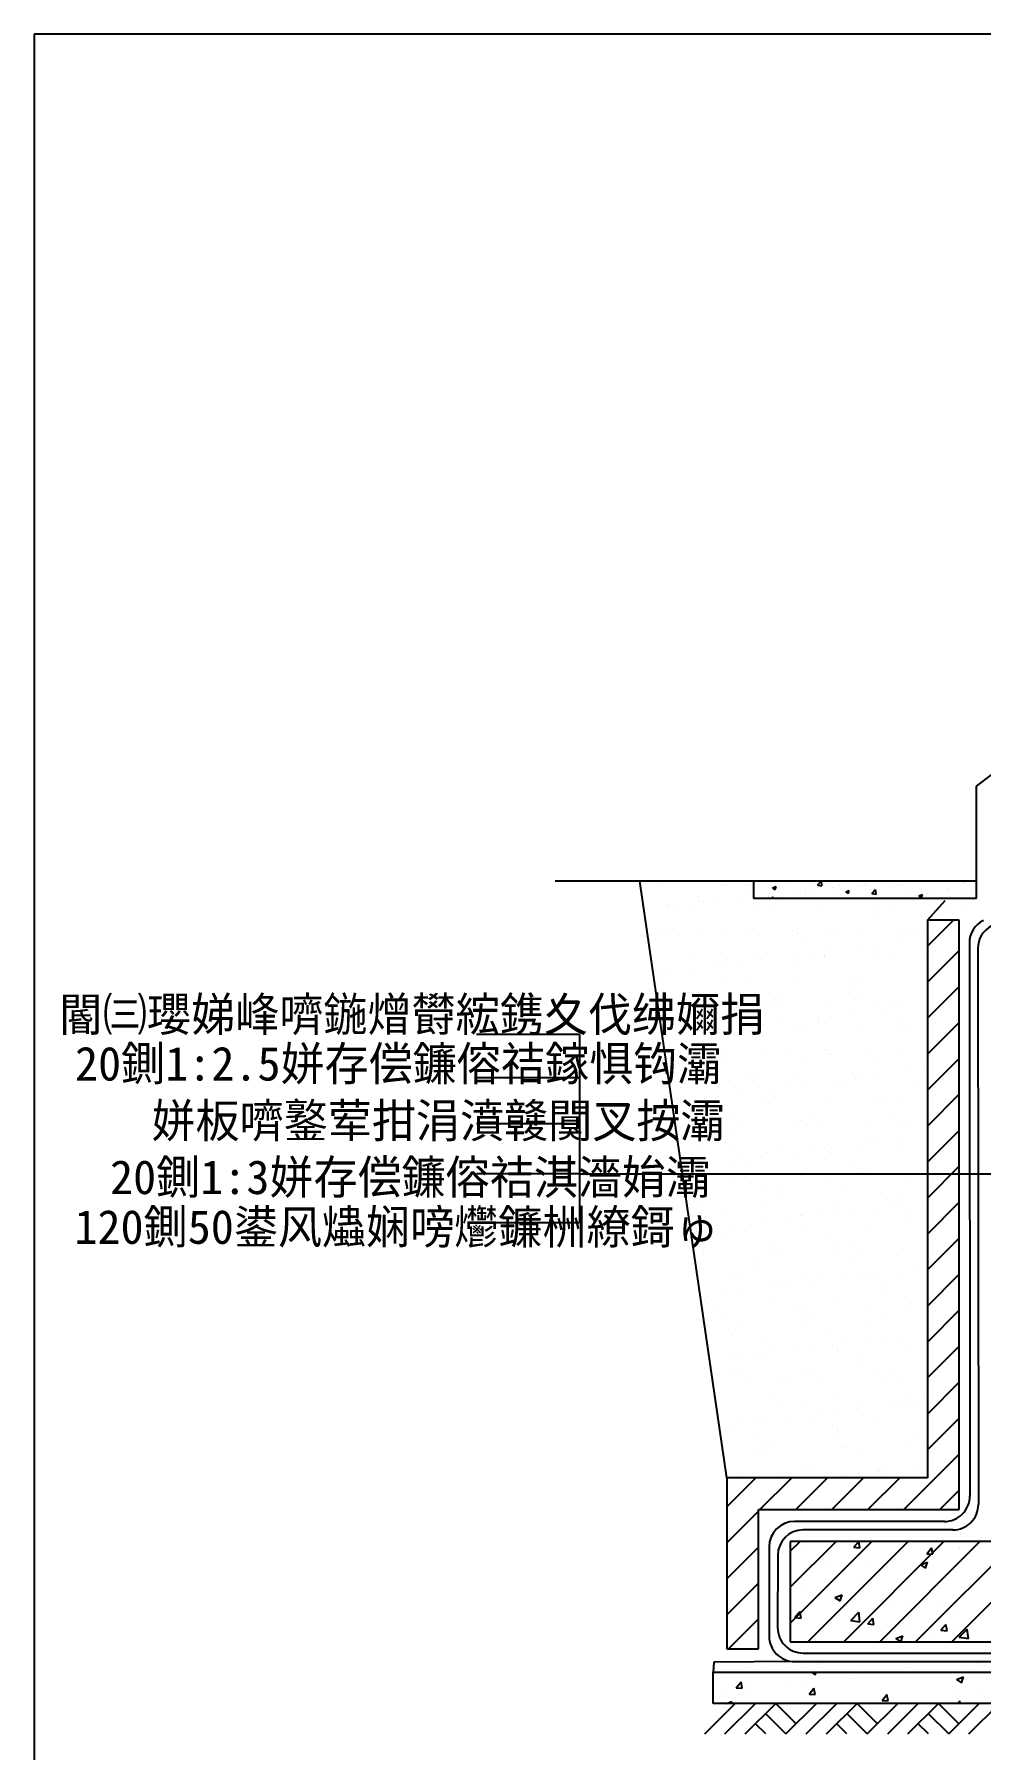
# Model space of a CAD drawing. Header units: metres. Extents: x 0 to 261, y 0 to 184.
# Drawn here: x 0 to 67, y 62.4 to 183.7 of the extents above; entities that cross this region are included whole.
import ezdxf

# ---------------------------------------------------------------- set-up
doc = ezdxf.new("R2010")
doc.units = ezdxf.units.M
doc.layers.add(' ', color=7, linetype='Continuous')
doc.layers.add('1', color=7, linetype='Continuous')

msp = doc.modelspace()

# ---------------------------------------------------------------- linework, layer by layer
at = {"layer": ' '}
for p, q in [((50.91, 123.8), (36.87, 123.8)), ((66.68, 123.8), (50.91, 123.8)), ((50.91, 123.8), (50.91, 122.6)), ((66.68, 122.59), (66.68, 123.8)), ((50.91, 122.6), (66.68, 122.59)), ((65.47, 121.03), (63.22, 121.03)), ((63.22, 121.03), (63.22, 81.59)), ((65.47, 79.34), (65.47, 121.03)), ((66.18, 119.4), (66.22, 80.3)), ((66.78, 119.03), (66.82, 79.7)), ((38.58, 112.94), (31.31, 112.94)), ((38.58, 112.94), (38.58, 99.62)), ((38.58, 109.88), (31.31, 109.88)), ((38.58, 106.64), (31.31, 106.64)), ((38.58, 103.09), (31.31, 103.09)), ((38.58, 103.09), (72.57, 103.09)), ((38.57, 99.62), (31.31, 99.62)), ((63.22, 81.59), (49.01, 81.59)), ((49.01, 81.59), (49.01, 69.48)), ((51.26, 69.48), (51.26, 79.34)), ((51.26, 79.34), (65.47, 79.34)), ((64.42, 78.5), (53.81, 78.5)), ((65.02, 77.9), (54.42, 77.9)), ((52.01, 76.7), (52.01, 70.39)), ((67.72, 77.09), (53.5, 77.09)), ((53.5, 77.09), (53.5, 69.99)), ((52.62, 76.1), (52.61, 70.99)), ((49.01, 69.48), (51.26, 69.48)), ((53.5, 69.99), (102.38, 69.99)), ((54.41, 69.19), (102.35, 69.2)), ((53.81, 68.59), (102.35, 68.6)), ((48.06, 65.63), (48.06, 67.83)), ((48.06, 67.83), (102.38, 67.83)), ((102.38, 65.63), (48.06, 65.63))]:
    msp.add_line(p, q, dxfattribs=at)
for centre, radius, start, end in [((67.98, 119.41), 1.8, 116.53, 180.06), ((68.58, 119.03), 1.8, 116.53, 180.06), ((38.57, 99.62), 0, -90, 0), ((64.42, 80.3), 1.8, -90, 0.06), ((65.02, 79.7), 1.8, -90, 0.06), ((53.81, 76.7), 1.8, 90, 179.97), ((54.42, 76.1), 1.8, 90, 179.97), ((53.81, 70.39), 1.8, 179.97, 270.02), ((54.41, 70.99), 1.8, 179.97, 270.02)]:
    msp.add_arc(centre, radius, start, end, dxfattribs=at)
for p, q in [((259.82, 183.71), (0, 183.71)), ((0, 183.71), (0, 0)), ((66.68, 130.51), (67.76, 131.33)), ((66.68, 123.8), (66.68, 130.51)), ((43.15, 123.64), (43.15, 123.64)), ((44.09, 123.6), (44.09, 123.6)), ((46.98, 122.72), (46.98, 122.72)), ((48.69, 123.57), (48.69, 123.57)), ((49.74, 122.69), (49.74, 122.69)), ((50.35, 123.58), (50.35, 123.58)), ((50.68, 123.27), (50.68, 123.27)), ((43.43, 121.86), (43.43, 121.86)), ((44.89, 122.05), (44.89, 122.05)), ((44.94, 122), (44.94, 122)), ((45.27, 121.69), (45.27, 121.69)), ((46.52, 121.91), (46.52, 121.91)), ((47.34, 122.38), (47.34, 122.38)), ((48.28, 122.5), (48.28, 122.5)), ((51.24, 121.97), (51.24, 121.97)), ((52.25, 121.84), (52.25, 121.84)), ((55.84, 121.95), (55.84, 121.95)), ((59.45, 121.78), (59.45, 121.78)), ((59.78, 121.47), (59.78, 121.47)), ((60.7, 122.12), (60.7, 122.12)), ((63.22, 121.03), (64.47, 122.43)), ((64.03, 121.78), (64.03, 121.78)), ((64.15, 121.37), (64.15, 121.37)), ((64.78, 121.87), (64.78, 121.87)), ((65.95, 122.03), (65.95, 122.03)), ((44.94, 120.44), (44.94, 120.44)), ((46.84, 120.26), (46.84, 120.26)), ((50.54, 120.45), (50.54, 120.45)), ((53.67, 120.28), (53.67, 120.28)), ((54.04, 120.2), (54.04, 120.2)), ((56.15, 120.46), (56.15, 120.46)), ((58.38, 120.34), (58.38, 120.34)), ((61.75, 120.47), (61.75, 120.47)), ((62.99, 120.32), (62.99, 120.32)), ((44.2, 120.13), (44.2, 120.13)), ((45.7, 119.95), (45.7, 119.95)), ((48.81, 120.11), (48.81, 120.11)), ((51.3, 119.96), (51.3, 119.96)), ((54.37, 119.89), (54.37, 119.89)), ((56.91, 119.97), (56.91, 119.97)), ((58.69, 119.21), (58.69, 119.21)), ((59.63, 119.33), (59.63, 119.33)), ((61.09, 119.53), (61.09, 119.53)), ((61.35, 120.04), (61.35, 120.04)), ((62.51, 119.98), (62.51, 119.98)), ((46.64, 118.44), (46.64, 118.44)), ((48.43, 118.21), (48.43, 118.21)), ((48.63, 118.62), (48.63, 118.62)), ((48.96, 118.31), (48.96, 118.31)), ((49, 117.93), (49, 117.93)), ((49.94, 118.06), (49.94, 118.06)), ((51.35, 118.5), (51.35, 118.5)), ((51.4, 118.25), (51.4, 118.25)), ((53.84, 118.57), (53.84, 118.57)), ((54.04, 118.22), (54.04, 118.22)), ((54.78, 118.69), (54.78, 118.69)), ((55.94, 118.46), (55.94, 118.46)), ((55.95, 118.48), (55.95, 118.48)), ((56.24, 118.89), (56.24, 118.89)), ((59.64, 118.23), (59.64, 118.23)), ((60.81, 118.65), (60.81, 118.65)), ((63.14, 118.39), (63.14, 118.39)), ((44.15, 117.3), (44.15, 117.3)), ((44.32, 116.66), (44.32, 116.66)), ((45.09, 117.42), (45.09, 117.42)), ((46.55, 117.61), (46.55, 117.61)), ((48.92, 116.64), (48.92, 116.64)), ((50.53, 116.88), (50.53, 116.88)), ((53.78, 116.81), (53.78, 116.81)), ((57.73, 116.82), (57.73, 116.82)), ((58.06, 116.51), (58.06, 116.51)), ((58.49, 116.87), (58.49, 116.87)), ((63.1, 116.85), (63.1, 116.85)), ((45.11, 115.3), (45.11, 115.3)), ((46.39, 115.93), (46.39, 115.93)), ((47.15, 115.44), (47.15, 115.44)), ((52, 115.94), (52, 115.94)), ((52.76, 115.45), (52.76, 115.45)), ((57.6, 115.95), (57.6, 115.95)), ((58.36, 115.46), (58.36, 115.46)), ((63.21, 115.96), (63.21, 115.96)), ((46.75, 114.97), (46.75, 114.97)), ((51.46, 115.03), (51.46, 115.03)), ((52.32, 115.24), (52.32, 115.24)), ((52.65, 114.93), (52.65, 114.93)), ((55.5, 114.13), (55.5, 114.13)), ((56.07, 115.01), (56.07, 115.01)), ((56.44, 114.25), (56.44, 114.25)), ((57.9, 114.45), (57.9, 114.45)), ((59.63, 115.08), (59.63, 115.08)), ((60.35, 114.77), (60.35, 114.77)), ((60.93, 115.19), (60.93, 115.19)), ((61.29, 114.89), (61.29, 114.89)), ((62.75, 115.08), (62.75, 115.08)), ((44.43, 113.19), (44.43, 113.19)), ((46.75, 112.98), (46.75, 112.98)), ((46.91, 113.66), (46.91, 113.66)), ((47.24, 113.35), (47.24, 113.35)), ((48.21, 113.17), (48.21, 113.17)), ((49.03, 113.17), (49.03, 113.17)), ((49.88, 113.7), (49.88, 113.7)), ((50.66, 113.49), (50.66, 113.49)), ((51.59, 113.61), (51.59, 113.61)), ((53.06, 113.81), (53.06, 113.81)), ((53.9, 113.34), (53.9, 113.34)), ((54.22, 113.5), (54.22, 113.5)), ((55.49, 113.71), (55.49, 113.71)), ((58.61, 113.4), (58.61, 113.4)), ((61.09, 113.72), (61.09, 113.72)), ((61.42, 113.43), (61.42, 113.43)), ((61.75, 113.13), (61.75, 113.13)), ((63.21, 113.38), (63.21, 113.38)), ((45.81, 112.85), (45.81, 112.85)), ((48.8, 111.92), (48.8, 111.92)), ((56.01, 111.85), (56.01, 111.85)), ((61.04, 111.72), (61.04, 111.72)), ((46.86, 111.5), (46.86, 111.5)), ((47.85, 111.42), (47.85, 111.42)), ((48.6, 110.94), (48.6, 110.94)), ((51.58, 111.56), (51.58, 111.56)), ((53.45, 111.43), (53.45, 111.43)), ((54.21, 110.95), (54.21, 110.95)), ((56.18, 111.54), (56.18, 111.54)), ((56.34, 111.55), (56.34, 111.55)), ((59.06, 111.44), (59.06, 111.44)), ((59.82, 110.96), (59.82, 110.96)), ((62.94, 110.45), (62.94, 110.45)), ((49.15, 109.7), (49.15, 109.7)), ((50.6, 110.27), (50.6, 110.27)), ((50.93, 109.97), (50.93, 109.97)), ((54.01, 109.88), (54.01, 109.88)), ((54.72, 109.37), (54.72, 109.37)), ((57.16, 109.69), (57.16, 109.69)), ((57.9, 110.12), (57.9, 110.12)), ((58.1, 109.81), (58.1, 109.81)), ((58.72, 109.94), (58.72, 109.94)), ((59.56, 110), (59.56, 110)), ((62.01, 110.33), (62.01, 110.33)), ((45.18, 108.7), (45.18, 108.7)), ((45.52, 108.39), (45.52, 108.39)), ((45.73, 109.19), (45.73, 109.19)), ((46.98, 108.04), (46.98, 108.04)), ((47.47, 108.41), (47.47, 108.41)), ((48.41, 108.53), (48.41, 108.53)), ((49.87, 108.73), (49.87, 108.73)), ((51.34, 109.2), (51.34, 109.2)), ((51.69, 108.1), (51.69, 108.1)), ((52.32, 109.05), (52.32, 109.05)), ((52.49, 108.54), (52.49, 108.54)), ((53.25, 109.17), (53.25, 109.17)), ((56.29, 108.07), (56.29, 108.07)), ((56.94, 109.21), (56.94, 109.21)), ((59.7, 108.47), (59.7, 108.47)), ((60.03, 108.17), (60.03, 108.17)), ((61.15, 108.25), (61.15, 108.25)), ((62.55, 109.22), (62.55, 109.22)), ((47.08, 106.96), (47.08, 106.96)), ((49.3, 106.91), (49.3, 106.91)), ((54.29, 106.89), (54.29, 106.89)), ((54.9, 106.92), (54.9, 106.92)), ((60.51, 106.93), (60.51, 106.93)), ((49.26, 106.23), (49.26, 106.23)), ((50.06, 106.43), (50.06, 106.43)), ((54.12, 106.41), (54.12, 106.41)), ((54.62, 106.59), (54.62, 106.59)), ((55.66, 106.44), (55.66, 106.44)), ((58.83, 106.47), (58.83, 106.47)), ((61.27, 106.45), (61.27, 106.45)), ((61.59, 106.74), (61.59, 106.74)), ((47.09, 104.57), (47.09, 104.57)), ((47.19, 104.68), (47.19, 104.68)), ((48.87, 105.31), (48.87, 105.31)), ((49.21, 105.01), (49.21, 105.01)), ((51.8, 104.63), (51.8, 104.63)), ((52.79, 104.69), (52.79, 104.69)), ((53.98, 104.61), (53.98, 104.61)), ((54.91, 104.73), (54.91, 104.73)), ((56.18, 105.16), (56.18, 105.16)), ((56.38, 104.92), (56.38, 104.92)), ((56.41, 104.61), (56.41, 104.61)), ((58.4, 104.7), (58.4, 104.7)), ((58.82, 105.25), (58.82, 105.25)), ((59.76, 105.37), (59.76, 105.37)), ((61.22, 105.56), (61.22, 105.56)), ((61.27, 104.78), (61.27, 104.78)), ((46.69, 103.65), (46.69, 103.65)), ((49.13, 103.97), (49.13, 103.97)), ((50.07, 104.09), (50.07, 104.09)), ((50.77, 103.58), (50.77, 103.58)), ((51.53, 104.29), (51.53, 104.29)), ((57.97, 103.51), (57.97, 103.51)), ((58.31, 103.21), (58.31, 103.21)), ((49.37, 102.76), (49.37, 102.76)), ((50.75, 102.41), (50.75, 102.41)), ((54.24, 102.94), (54.24, 102.94)), ((56.36, 102.42), (56.36, 102.42)), ((58.95, 103), (58.95, 103)), ((61.96, 102.43), (61.96, 102.43)), ((62.72, 101.94), (62.72, 101.94)), ((47.2, 101.1), (47.2, 101.1)), ((51.51, 101.92), (51.51, 101.92)), ((51.92, 101.16), (51.92, 101.16)), ((52.56, 101.93), (52.56, 101.93)), ((52.9, 101.63), (52.9, 101.63)), ((56.52, 101.14), (56.52, 101.14)), ((57.12, 101.93), (57.12, 101.93)), ((59.87, 101.77), (59.87, 101.77)), ((60.48, 100.8), (60.48, 100.8)), ((61.38, 101.31), (61.38, 101.31)), ((61.42, 100.93), (61.42, 100.93)), ((62.88, 101.12), (62.88, 101.12)), ((47.15, 100.35), (47.15, 100.35)), ((47.48, 100.05), (47.48, 100.05)), ((48.64, 100.17), (48.64, 100.17)), ((50.79, 99.53), (50.79, 99.53)), ((51.73, 99.65), (51.73, 99.65)), ((53.19, 99.84), (53.19, 99.84)), ((54.24, 100.18), (54.24, 100.18)), ((54.46, 100.19), (54.46, 100.19)), ((55.64, 100.17), (55.64, 100.17)), ((56.57, 100.29), (56.57, 100.29)), ((58.04, 100.48), (58.04, 100.48)), ((59.06, 99.53), (59.06, 99.53)), ((59.85, 100.19), (59.85, 100.19)), ((61.66, 100.13), (61.66, 100.13)), ((62, 99.83), (62, 99.83)), ((46.88, 99.01), (46.88, 99.01)), ((48.35, 99.21), (48.35, 99.21)), ((49.05, 98.61), (49.05, 98.61)), ((49.49, 99.3), (49.49, 99.3)), ((54.35, 99.47), (54.35, 99.47)), ((56.25, 98.55), (56.25, 98.55)), ((47.32, 97.63), (47.32, 97.63)), ((47.36, 97.4), (47.36, 97.4)), ((52.03, 97.69), (52.03, 97.69)), ((52.21, 97.9), (52.21, 97.9)), ((52.97, 97.41), (52.97, 97.41)), ((56.58, 98.25), (56.58, 98.25)), ((56.63, 97.67), (56.63, 97.67)), ((57.81, 97.91), (57.81, 97.91)), ((58.57, 97.43), (58.57, 97.43)), ((61.5, 97.84), (61.5, 97.84)), ((50.84, 96.97), (50.84, 96.97)), ((51.17, 96.67), (51.17, 96.67)), ((54.46, 96), (54.46, 96)), ((58.15, 96.81), (58.15, 96.81)), ((59.17, 96.06), (59.17, 96.06)), ((59.7, 96.04), (59.7, 96.04)), ((62.14, 96.36), (62.14, 96.36)), ((63.08, 96.48), (63.08, 96.48)), ((49.6, 95.83), (49.6, 95.83)), ((50.01, 94.76), (50.01, 94.76)), ((50.09, 95.66), (50.09, 95.66)), ((52.45, 95.09), (52.45, 95.09)), ((52.74, 95.23), (52.74, 95.23)), ((53.39, 95.21), (53.39, 95.21)), ((54.85, 95.4), (54.85, 95.4)), ((55.7, 95.67), (55.7, 95.67)), ((57.3, 95.72), (57.3, 95.72)), ((58.23, 95.85), (58.23, 95.85)), ((59.94, 95.17), (59.94, 95.17)), ((60.27, 94.87), (60.27, 94.87)), ((61.3, 95.68), (61.3, 95.68)), ((47.33, 93.65), (47.33, 93.65)), ((47.43, 94.16), (47.43, 94.16)), ((47.61, 94.45), (47.61, 94.45)), ((48.54, 94.57), (48.54, 94.57)), ((52.14, 94.22), (52.14, 94.22)), ((54.53, 93.59), (54.53, 93.59)), ((56.75, 94.2), (56.75, 94.2)), ((61.61, 94.38), (61.61, 94.38)), ((48.06, 93.38), (48.06, 93.38)), ((48.81, 92.9), (48.81, 92.9)), ((49.71, 92.36), (49.71, 92.36)), ((53.66, 93.39), (53.66, 93.39)), ((54.42, 92.91), (54.42, 92.91)), ((54.58, 92.53), (54.58, 92.53)), ((54.86, 93.29), (54.86, 93.29)), ((59.27, 93.4), (59.27, 93.4)), ((59.29, 92.59), (59.29, 92.59)), ((60.03, 92.92), (60.03, 92.92)), ((61.84, 93.43), (61.84, 93.43)), ((49.12, 92.01), (49.12, 92.01)), ((49.45, 91.71), (49.45, 91.71)), ((51.55, 91.16), (51.55, 91.16)), ((56.43, 91.85), (56.43, 91.85)), ((57.15, 91.17), (57.15, 91.17)), ((58.96, 91.28), (58.96, 91.28)), ((59.89, 91.4), (59.89, 91.4)), ((61.36, 91.6), (61.36, 91.6)), ((62.76, 91.18), (62.76, 91.18)), ((49.27, 90.01), (49.27, 90.01)), ((50.2, 90.13), (50.2, 90.13)), ((51.02, 90.27), (51.02, 90.27)), ((51.67, 90.32), (51.67, 90.32)), ((52.26, 90.75), (52.26, 90.75)), ((54.11, 90.64), (54.11, 90.64)), ((55.05, 90.77), (55.05, 90.77)), ((56.51, 90.96), (56.51, 90.96)), ((56.86, 90.73), (56.86, 90.73)), ((58.22, 90.21), (58.22, 90.21)), ((58.55, 89.91), (58.55, 89.91)), ((61.72, 90.91), (61.72, 90.91)), ((49.51, 88.87), (49.51, 88.87)), ((49.83, 88.89), (49.83, 88.89)), ((52.81, 88.63), (52.81, 88.63)), ((54.69, 89.07), (54.69, 89.07)), ((55.11, 88.88), (55.11, 88.88)), ((59.4, 89.13), (59.4, 89.13)), ((60.72, 88.89), (60.72, 88.89)), ((50.27, 88.39), (50.27, 88.39)), ((53.14, 88.33), (53.14, 88.33)), ((55.87, 88.4), (55.87, 88.4)), ((60.12, 88.47), (60.12, 88.47)), ((61.48, 88.41), (61.48, 88.41)), ((61.84, 87.44), (61.84, 87.44)), ((62.38, 69.99), (79.85, 87.46)), ((52.37, 87.29), (52.37, 87.29)), ((53, 86.65), (53, 86.65)), ((54.71, 86.89), (54.71, 86.89)), ((55.77, 86.2), (55.77, 86.2)), ((56.71, 86.32), (56.71, 86.32)), ((56.97, 87.26), (56.97, 87.26)), ((58.17, 86.52), (58.17, 86.52)), ((58.61, 86.66), (58.61, 86.66)), ((60.62, 86.84), (60.62, 86.84)), ((61.55, 86.96), (61.55, 86.96)), ((61.91, 86.83), (61.91, 86.83)), ((62.24, 86.53), (62.24, 86.53)), ((63.02, 87.16), (63.02, 87.16)), ((48.48, 85.24), (48.48, 85.24)), ((49.3, 85.31), (49.3, 85.31)), ((49.94, 85.42), (49.94, 85.42)), ((50.92, 85.56), (50.92, 85.56)), ((51.86, 85.69), (51.86, 85.69)), ((53.33, 85.88), (53.33, 85.88)), ((54.8, 85.6), (54.8, 85.6)), ((56.5, 85.25), (56.5, 85.25)), ((56.83, 84.95), (56.83, 84.95)), ((59.51, 85.66), (59.51, 85.66)), ((50.96, 84.37), (50.96, 84.37)), ((51.72, 83.88), (51.72, 83.88)), ((52.48, 83.82), (52.48, 83.82)), ((56.57, 84.38), (56.57, 84.38)), ((57.09, 83.8), (57.09, 83.8)), ((57.33, 83.89), (57.33, 83.89)), ((61.95, 83.97), (61.95, 83.97)), ((62.17, 84.39), (62.17, 84.39)), ((62.93, 83.9), (62.93, 83.9)), ((64.93, 69.99), (79.85, 84.92)), ((51.09, 83.67), (51.09, 83.67)), ((51.42, 83.37), (51.42, 83.37)), ((58.4, 83.51), (58.4, 83.51)), ((50.05, 81.95), (50.05, 81.95)), ((52.99, 81.93), (52.99, 81.93)), ((54.45, 82.14), (54.45, 82.14)), ((54.92, 82.13), (54.92, 82.13)), ((57.43, 81.76), (57.43, 81.76)), ((58.37, 81.88), (58.37, 81.88)), ((59.63, 82.19), (59.63, 82.19)), ((59.83, 82.08), (59.83, 82.08)), ((60.06, 82.15), (60.06, 82.15)), ((60.19, 81.87), (60.19, 81.87)), ((62.27, 82.4), (62.27, 82.4)), ((63.21, 82.52), (63.21, 82.52)), ((53.5, 76.39), (54.2, 77.09)), ((53.5, 73.84), (56.75, 77.09)), ((53.5, 71.3), (59.29, 77.09)), ((53.86, 77.04), (53.86, 77.04)), ((54.75, 69.99), (61.84, 77.09)), ((57.29, 69.99), (64.38, 77.09)), ((57.7, 76.88), (57.7, 76.88)), ((58, 76.67), (58.35, 77.08)), ((58, 76.67), (58.43, 76.63)), ((58.43, 76.63), (58.35, 77.08)), ((58.44, 76.98), (58.44, 76.98)), ((59.84, 69.99), (66.93, 77.09)), ((61.54, 76.72), (61.54, 76.72)), ((63.17, 76.21), (63.51, 76.63)), ((63.6, 76.18), (63.51, 76.63)), ((65.39, 76.56), (65.39, 76.56)), ((65.45, 76.59), (65.45, 76.59)), ((54.7, 76.44), (54.7, 76.44)), ((56.38, 75.4), (56.38, 75.4)), ((59.1, 75.76), (59.1, 75.76)), ((62.72, 75.44), (63.22, 75.63)), ((62.72, 75.44), (63.08, 75.2)), ((63.08, 75.2), (63.22, 75.63)), ((63.17, 76.21), (63.6, 76.18)), ((63.65, 76.36), (63.65, 76.36)), ((65.68, 75.55), (65.68, 75.55)), ((54.57, 75.16), (54.57, 75.16)), ((54.61, 74.04), (54.61, 74.04)), ((58.35, 74.58), (58.35, 74.58)), ((59.14, 74.22), (59.14, 74.22)), ((62.05, 75.09), (62.05, 75.09)), ((63.34, 74.94), (63.34, 74.94)), ((66.29, 74.11), (66.29, 74.11)), ((54.94, 73.5), (54.94, 73.5)), ((56.3, 73.2), (56.3, 73.2)), ((56.67, 73.12), (57.18, 73.31)), ((56.67, 73.12), (57.03, 72.88)), ((57.03, 72.88), (57.18, 73.31)), ((57.21, 72.92), (57.21, 72.92)), ((60.14, 73.04), (60.14, 73.04)), ((61.76, 73.52), (61.76, 73.52)), ((63.56, 73.75), (63.56, 73.75)), ((63.99, 72.88), (63.99, 72.88)), ((65.06, 73.36), (65.06, 73.36)), ((65.59, 73.15), (65.59, 73.15)), ((53.84, 71.7), (54.18, 72.12)), ((53.84, 71.7), (54.27, 71.66)), ((53.97, 72.4), (53.97, 72.4)), ((54.27, 71.66), (54.18, 72.12)), ((54.48, 72.56), (54.48, 72.56)), ((54.52, 71.65), (54.52, 71.65)), ((56.66, 71.92), (56.66, 71.92)), ((57.79, 71.5), (58.35, 72.08)), ((57.82, 72.23), (57.82, 72.23)), ((58.26, 72.19), (58.26, 72.19)), ((58.43, 71.4), (58.35, 72.08)), ((59, 71.25), (59.35, 71.66)), ((59.43, 71.21), (59.35, 71.66)), ((60.86, 72.64), (60.86, 72.64)), ((61.66, 72.07), (61.66, 72.07)), ((61.96, 72.69), (61.96, 72.69)), ((65.5, 71.91), (65.5, 71.91)), ((57.79, 71.5), (58.43, 71.4)), ((59, 71.25), (59.43, 71.21)), ((59.86, 70.68), (59.86, 70.68)), ((60.97, 70.22), (61.47, 70.41)), ((61.33, 69.99), (61.47, 70.41)), ((61.66, 70.91), (61.66, 70.91)), ((64.17, 70.8), (64.51, 71.21)), ((64.17, 70.8), (64.6, 70.76)), ((64.39, 71.27), (64.39, 71.27)), ((64.6, 70.76), (64.51, 71.21)), ((65.47, 70.31), (66.03, 70.89)), ((65.51, 70.76), (65.51, 70.76)), ((66.11, 70.21), (66.03, 70.89)), ((55.32, 70.08), (55.32, 70.08)), ((60.97, 70.22), (61.3, 69.99)), ((61.87, 70.3), (61.87, 70.3)), ((63.61, 70.12), (63.61, 70.12)), ((65.47, 70.31), (66.11, 70.21)), ((48.09, 68.55), (48.06, 67.83)), ((53.81, 68.59), (48.09, 68.55)), ((50.63, 68.18), (50.63, 68.18)), ((52.35, 68.04), (52.35, 68.04)), ((53.52, 68.2), (53.52, 68.2)), ((54.32, 68.16), (54.32, 68.16)), ((55.34, 68.41), (55.34, 68.41)), ((55.48, 68.45), (55.48, 68.45)), ((56.23, 68.55), (56.23, 68.55)), ((58.21, 68.3), (58.21, 68.3)), ((60.92, 68.53), (60.92, 68.53)), ((61.97, 68.35), (61.97, 68.35)), ((65.66, 68.33), (65.66, 68.33)), ((66.68, 68.48), (66.68, 68.48)), ((66.95, 68.24), (66.95, 68.24)), ((49.67, 66.74), (50.02, 67.15)), ((50.1, 66.7), (50.02, 67.15)), ((50.69, 66.88), (50.69, 66.88)), ((51.6, 67.94), (51.6, 67.94)), ((53.42, 67.24), (53.42, 67.24)), ((54.35, 66.85), (54.35, 66.85)), ((55.02, 67.83), (55.28, 67.65)), ((55.28, 67.65), (55.34, 67.83)), ((58.09, 67.39), (58.09, 67.39)), ((65.27, 67.32), (65.77, 67.51)), ((65.27, 67.32), (65.62, 67.08)), ((65.62, 67.08), (65.77, 67.51)), ((47.45, 63.47), (49.61, 65.63)), ((48.88, 63.47), (51.04, 65.63)), ((48.89, 66.64), (48.89, 66.64)), ((49, 65.63), (49.37, 65.77)), ((49.33, 65.63), (49.37, 65.77)), ((49.62, 66.02), (49.62, 66.02)), ((49.67, 66.74), (50.1, 66.7)), ((50.32, 63.47), (52.48, 65.63)), ((50.71, 66.39), (50.71, 66.39)), ((53.92, 64.18), (52.48, 65.63)), ((53.2, 63.47), (55.36, 65.63)), ((53.46, 65.86), (53.46, 65.86)), ((54.64, 63.47), (56.8, 65.63)), ((54.84, 66.29), (55.18, 66.7)), ((54.84, 66.29), (55.27, 66.25)), ((55.27, 66.25), (55.18, 66.7)), ((56.08, 63.47), (58.24, 65.63)), ((57.31, 65.7), (57.31, 65.7)), ((59.68, 64.18), (58.24, 65.63)), ((58.96, 63.47), (61.12, 65.63)), ((60, 65.83), (60.35, 66.25)), ((60, 65.83), (60.43, 65.8)), ((60.43, 65.8), (60.35, 66.25)), ((60.4, 63.47), (62.56, 65.63)), ((61.83, 63.47), (63.99, 65.63)), ((63.32, 65.83), (63.32, 65.83)), ((65.43, 64.18), (63.99, 65.63)), ((64.72, 63.47), (66.88, 65.63)), ((65.15, 66.19), (65.15, 66.19)), ((65.33, 65.96), (65.33, 65.96)), ((65.37, 65.63), (65.51, 65.8)), ((65.54, 65.63), (65.51, 65.8)), ((66.15, 63.47), (68.31, 65.63)), ((66.95, 66.43), (66.95, 66.43)), ((53.2, 63.47), (51.76, 64.91)), ((58.96, 63.47), (57.52, 64.91)), ((64.72, 63.47), (63.27, 64.91)), ((51.77, 63.47), (51.04, 64.19)), ((57.52, 63.47), (56.8, 64.19)), ((63.28, 63.47), (62.56, 64.19))]:
    msp.add_line(p, q)
at = {"layer": '1'}
for p, q in [((49.01, 81.59), (42.86, 123.8)), ((55.43, 123.52), (55.69, 123.8)), ((55.75, 123.47), (55.71, 123.8)), ((65.8, 123.8), (65.81, 123.79)), ((65.81, 123.79), (65.81, 123.8)), ((50.96, 123.66), (50.96, 123.66)), ((51.94, 122.74), (51.94, 122.74)), ((52.02, 122.93), (52.02, 122.93)), ((52.2, 122.6), (52.27, 122.68)), ((52.26, 123.33), (52.51, 123.43)), ((52.26, 123.33), (52.44, 123.21)), ((52.28, 122.6), (52.27, 122.68)), ((52.44, 123.21), (52.51, 123.43)), ((52.77, 122.72), (52.77, 122.72)), ((53.17, 123.72), (53.17, 123.72)), ((54.12, 123.29), (54.12, 123.29)), ((54.21, 123.04), (54.21, 123.04)), ((54.59, 122.95), (54.59, 122.95)), ((55.09, 123.64), (55.09, 123.64)), ((55.11, 123.16), (55.11, 123.16)), ((55.43, 123.52), (55.75, 123.47)), ((56.22, 123.65), (56.22, 123.65)), ((56.46, 123.22), (56.46, 123.22)), ((56.48, 123.33), (56.48, 123.33)), ((57.01, 123.56), (57.01, 123.56)), ((57.08, 122.86), (57.08, 122.86)), ((57.43, 123.04), (57.68, 123.14)), ((57.43, 123.04), (57.61, 122.92)), ((57.61, 122.92), (57.68, 123.14)), ((58.3, 123.47), (58.3, 123.47)), ((58.75, 123.63), (58.75, 123.63)), ((58.93, 123.47), (58.93, 123.47)), ((59.18, 123.22), (59.18, 123.22)), ((59.27, 122.92), (59.55, 123.21)), ((59.27, 122.92), (59.59, 122.87)), ((59.59, 122.87), (59.55, 123.21)), ((59.65, 123.75), (59.65, 123.75)), ((60.12, 123.7), (60.12, 123.7)), ((60.85, 123.39), (60.85, 123.39)), ((61.28, 123.58), (61.28, 123.58)), ((61.95, 122.77), (61.95, 122.77)), ((62.34, 122.81), (62.34, 122.81)), ((62.61, 122.75), (62.86, 122.85)), ((62.61, 122.75), (62.79, 122.63)), ((62.77, 123.31), (62.77, 123.31)), ((62.79, 122.63), (62.86, 122.85)), ((63.24, 122.93), (63.24, 122.93)), ((63.36, 122.59), (63.39, 122.62)), ((63.39, 122.59), (63.39, 122.62)), ((63.8, 123.03), (63.8, 123.03)), ((64.6, 123.11), (64.6, 123.11)), ((64.7, 123.23), (64.7, 123.23)), ((64.76, 122.68), (64.76, 122.68)), ((65.61, 123.26), (65.61, 123.26)), ((66.62, 123.15), (66.62, 123.15)), ((63.22, 119.2), (65.05, 121.03)), ((63.22, 116.65), (65.47, 118.9)), ((63.22, 114.1), (65.47, 116.35)), ((63.22, 111.56), (65.47, 113.81)), ((63.22, 109.01), (65.47, 111.26)), ((63.22, 106.47), (65.47, 108.72)), ((63.22, 103.92), (65.47, 106.17)), ((63.22, 101.38), (65.47, 103.63)), ((63.22, 98.83), (65.47, 101.08)), ((63.22, 96.29), (65.47, 98.53)), ((63.22, 93.74), (65.47, 95.99)), ((63.22, 91.19), (65.47, 93.44)), ((63.22, 88.65), (65.47, 90.9)), ((63.22, 86.1), (65.47, 88.35)), ((63.22, 83.56), (65.47, 85.81)), ((61.54, 79.34), (65.47, 83.26)), ((49.01, 79.53), (51.06, 81.59)), ((51.36, 79.34), (53.61, 81.59)), ((53.91, 79.34), (56.15, 81.59)), ((56.45, 79.34), (58.7, 81.59)), ((59, 79.34), (61.25, 81.59)), ((64.09, 79.34), (65.47, 80.71)), ((49.01, 76.98), (51.26, 79.23)), ((49.01, 74.44), (51.26, 76.69)), ((49.01, 71.89), (51.26, 74.14)), ((49.14, 69.48), (51.26, 71.6))]:
    msp.add_line(p, q, dxfattribs=at)

# ---------------------------------------------------------------- texts
at = {"layer": ' '}
for s, p in [('閽㈢瓔娣峰嚌鍦熷欎綋鎸夊伐绋嬭捐', (1.74, 113.18)), ('20鍘1:2.5姘存偿鐮傛祮鎵惧钩灞', (2.88, 109.69)), ('姘板嚌鐜荤拑涓濆竷闃叉按灞', (8.29, 105.66)), ('20鍘1:3姘存偿鐮傛祮淇濇姢灞', (5.36, 101.66)), ('120鍘50鍙风爞娴嗙爩鐮栦繚鎶ゅ', (2.84, 98.14))]:
    msp.add_text(s, height=2.4, dxfattribs=at).set_placement(p)

doc.saveas('drawing.dxf')
